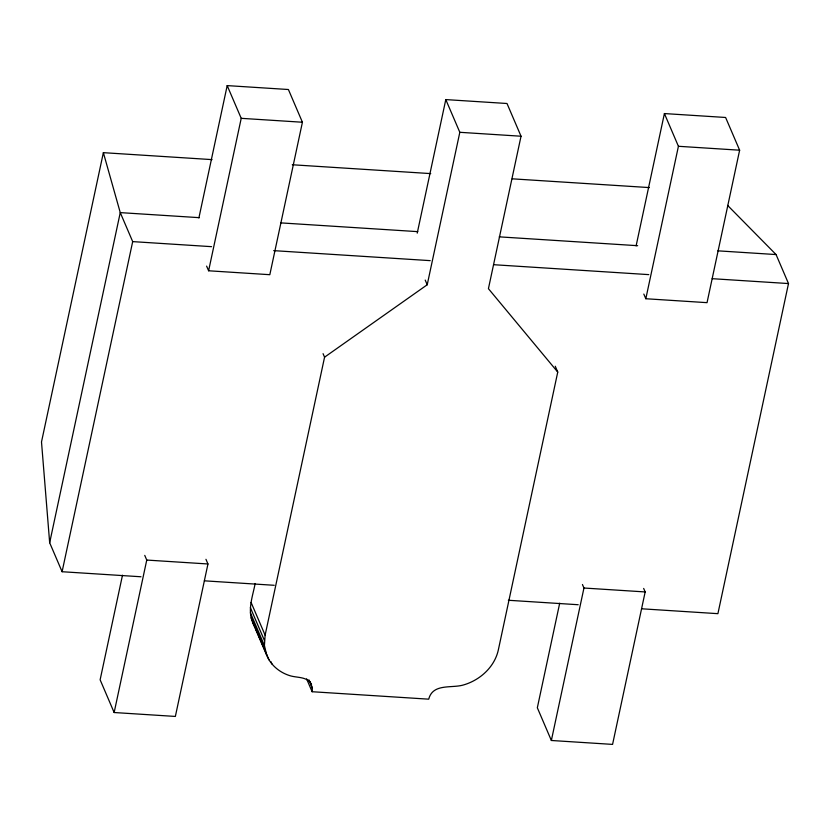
<?xml version="1.0" encoding="UTF-8"?>
<svg xmlns="http://www.w3.org/2000/svg" width="830" height="830" viewBox="0 0 830 830"><rect width="100%" height="100%" fill="white"/><g stroke="black" fill="none" stroke-linecap="round" stroke-linejoin="round"><path stroke-width="1.25" d="M555.249 366.238L557.75 372.079L498.301 650.087C494.493 667.133 479.927 680.216 463.482 684.958C451.676 688.527 432.824 683.1 428.716 699.171L312.122 691.722L312.36 688.267L310.078 681.482M311.582 684.989C307.837 676.045 296.86 678.152 289.348 675.506C279.44 672.31 270.736 665.089 266.741 655.358L252.725 622.635C247.267 609.905 252.766 596.199 255.152 583.5M266.741 655.358L264.417 645.522L265.123 635.168L324.572 357.17L323.067 353.663M212.055 159.619L103.366 152.668L41.5 441.954L49.665 542.727L62.094 571.725L140.996 576.767M49.665 542.727L120.257 212.615L103.366 152.668M62.094 571.725L132.686 241.613L120.257 212.615L199.159 217.657M122.487 575.221L100.129 679.801L114.146 712.524L175.358 716.435L207.957 563.975L205.954 559.306M198.899 217.906L227.192 85.604L288.404 89.516L302.421 122.238L269.823 274.699L208.61 270.777L206.608 266.108M114.146 712.524L146.754 560.063L144.752 555.384M208.61 270.777L241.219 118.327L227.192 85.604M417.231 233.147L445.793 99.59L507.006 103.501L521.033 136.224L488.424 288.674L557.75 372.079M324.572 357.17L427.222 284.763L459.82 132.302L445.793 99.59M559.7 603.182L537.332 707.762L551.359 740.485L612.571 744.396L645.169 591.935L643.665 588.428M636.112 245.867L664.405 113.565L725.607 117.476L739.634 150.199L707.036 302.66L645.823 298.738L643.821 294.069M551.359 740.485L583.957 588.024L582.452 584.517M645.823 298.738L678.421 146.288L664.405 113.565M727.588 205.384L776.071 254.561L788.5 283.559L717.909 613.671L641.59 608.784M241.219 118.327L302.421 122.238M459.82 132.302L521.033 136.224M678.421 146.288L739.634 150.199M292.285 164.755L430.739 173.605M512.255 178.824L649.413 187.59M280.654 222.876L417.77 231.643M499.255 236.851L637.668 245.701M717.857 250.836L776.071 254.561M132.686 241.613L211.588 246.666M273.682 250.639L430.199 260.641M493.58 264.697L648.801 274.626M712.182 278.683L788.5 283.559M146.754 560.063L207.957 563.975M583.957 588.024L645.169 591.935M204.377 580.824L274.232 585.295M508.354 600.266L578.209 604.728M252.725 622.635L254.976 627.148M425.209 280.084L427.222 284.763M308.853 679.77L312.36 688.267M306.612 678.867L312.122 691.722M251.096 602.456L265.123 635.168M250.37 607.643L264.386 640.366M250.401 612.799L264.417 645.522M270.933 661.666L271.939 664M251.189 617.821L265.206 650.544M255.474 628.31L269.003 659.86"/></g></svg>
